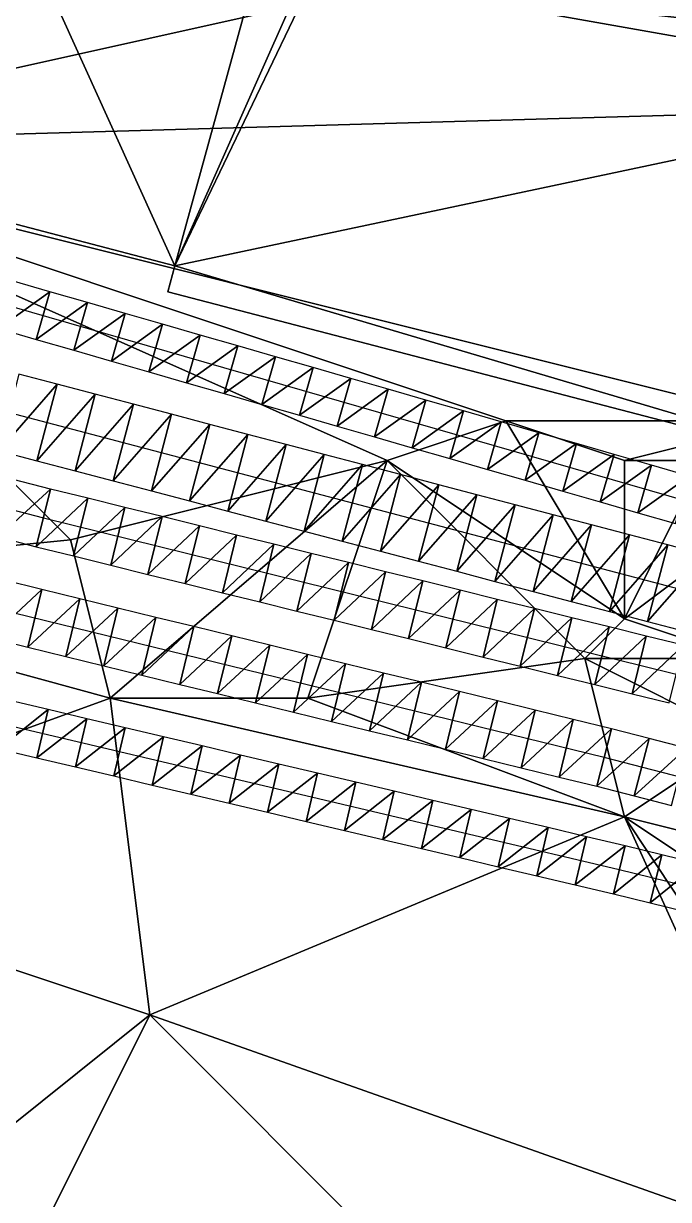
# Model space of a CAD drawing. Header units: metres. Extents: x -1103 to 901, y -902 to 905.
# Drawn here: x 285.6 to 318.2, y 130.7 to 190.1 of the extents above; entities that cross this region are included whole.
import ezdxf

# ---------------------------------------------------------------- set-up
doc = ezdxf.new("R2010")
doc.units = ezdxf.units.M
for name, color, linetype in [('OSM_BUILDING_FOOTPRINTS', 7, 'CONTINUOUS'), ('OSM_BUILDING_ROOFS', 1, 'CONTINUOUS'), ('OSM_BUILDING_WALLS', 8, 'CONTINUOUS'), ('OSM_PATH_AXES', 30, 'CONTINUOUS'), ('OSM_PATH_SURFACE', 30, 'CONTINUOUS'), ('OSM_ROAD_AXES', 2, 'CONTINUOUS'), ('OSM_ROAD_SURFACE', 9, 'CONTINUOUS'), ('OSM_TERRAIN', 3, 'CONTINUOUS'), ('OSM_WATER_SURFACE', 5, 'CONTINUOUS')]:
    doc.layers.add(name, color=color, linetype=linetype)

msp = doc.modelspace()

# ---------------------------------------------------------------- linework, layer by layer
at = {"layer": 'OSM_BUILDING_FOOTPRINTS'}
msp.add_polyline3d([(244.598, 211.735, 10.747), (282.744, 202.069, 10.747), (282.534, 201.461, 10.747), (298.617, 197.258, 10.747), (299.734, 201.472, 10.747), (303.359, 200.521, 10.747), (302.354, 196.728, 10.747), (338.3, 187.36, 10.747), (332.696, 166.16, 10.747), (292.925, 176.523, 10.747), (293.267, 177.828, 10.747), (277.947, 181.831, 10.747), (277.681, 180.814, 10.747), (239.082, 190.878, 10.747), (244.598, 211.735, 10.747)], close=True, dxfattribs=at)
at = {"layer": 'OSM_BUILDING_ROOFS'}
for points in [[(282.534, 201.461, 20.747), (277.947, 181.831, 20.747), (293.267, 177.828, 20.747)], [(293.267, 177.828, 20.747), (298.617, 197.258, 20.747), (282.534, 201.461, 20.747)], [(293.267, 177.828, 20.747), (302.354, 196.728, 20.747), (303.359, 200.521, 20.747)], [(293.267, 177.828, 20.747), (303.359, 200.521, 20.747), (298.617, 197.258, 20.747)], [(293.267, 177.828, 20.747), (338.3, 187.36, 20.747), (302.354, 196.728, 20.747)], [(293.267, 177.828, 20.747), (332.696, 166.16, 20.747), (338.3, 187.36, 20.747)], [(293.267, 177.828, 20.747), (292.925, 176.523, 20.747), (332.696, 166.16, 20.747)]]:
    msp.add_3dface(points, dxfattribs=at)
at = {"layer": 'OSM_BUILDING_WALLS'}
for points in [[(338.3, 187.36, 10.747), (302.354, 196.728, 10.747), (302.354, 196.728, 20.747)], [(338.3, 187.36, 10.747), (302.354, 196.728, 20.747), (338.3, 187.36, 20.747)], [(277.947, 181.831, 10.747), (293.267, 177.828, 10.747), (293.267, 177.828, 20.747)], [(277.947, 181.831, 10.747), (293.267, 177.828, 20.747), (277.947, 181.831, 20.747)], [(293.267, 177.828, 10.747), (292.925, 176.523, 10.747), (292.925, 176.523, 20.747)], [(293.267, 177.828, 10.747), (292.925, 176.523, 20.747), (293.267, 177.828, 20.747)], [(292.925, 176.523, 10.747), (332.696, 166.16, 10.747), (332.696, 166.16, 20.747)], [(292.925, 176.523, 10.747), (332.696, 166.16, 20.747), (292.925, 176.523, 20.747)]]:
    msp.add_3dface(points, dxfattribs=at)
at = {"layer": 'OSM_PATH_AXES'}
for points in [[(127.826, 210.906, 16.029), (196.458, 197.69, 10.186), (236.064, 190.446, 11.754), (275.194, 178.602, 14.999), (341.749, 159.447, 17.343), (437.552, 135.659, 16.351), (450.44, 133.325, 16.804), (456.254, 132.297, 16.859), (457.603, 124.29, 16.486), (459.758, 117.832, 15.625), (464.113, 105.943, 14.013), (483.557, 84.721, 11.881), (528.866, 43.072, 8.921), (572.273, 5.394, 9.598), (605.522, -30.471, 8.562)], [(511.091, 33.816, 6.727), (492.123, 51.4, 7.801), (472.459, 69.67, 9.647), (454.242, 87.773, 10.512), (441.973, 98.888, 11.307), (430.112, 107.724, 12.755), (415.289, 117.146, 13.692), (394.53, 126.126, 13.867), (368.432, 133.492, 13.798), (339.825, 141.443, 15.191), (315.739, 147.327, 15.371), (280.754, 155.577, 14.515), (248.577, 163.971, 13.571), (222.059, 170.828, 9.573), (205.235, 175.097, 8.464), (188.179, 179.288, 8.955), (143.257, 186.653, 12.843), (122.354, 186.952, 13.89)]]:
    msp.add_polyline3d(points, dxfattribs=at)
at = {"layer": 'OSM_PATH_SURFACE'}
for points in [[(284.356, 174.664, 15.124), (286.949, 176.52, 15.227), (285.048, 177.067, 15.197)], [(284.356, 174.664, 15.124), (286.258, 174.117, 15.136), (286.949, 176.52, 15.227)], [(286.258, 174.117, 15.136), (288.851, 175.972, 15.258), (286.949, 176.52, 15.227)], [(286.258, 174.117, 15.136), (288.16, 173.57, 15.149), (288.851, 175.972, 15.258)], [(288.16, 173.57, 15.149), (290.753, 175.425, 15.288), (288.851, 175.972, 15.258)], [(288.16, 173.57, 15.149), (290.061, 173.023, 15.161), (290.753, 175.425, 15.288)], [(290.061, 173.023, 15.161), (292.654, 174.878, 15.319), (290.753, 175.425, 15.288)], [(290.061, 173.023, 15.161), (291.963, 172.475, 15.174), (292.654, 174.878, 15.319)], [(291.963, 172.475, 15.174), (294.556, 174.331, 15.349), (292.654, 174.878, 15.319)], [(291.963, 172.475, 15.174), (293.864, 171.928, 15.186), (294.556, 174.331, 15.349)], [(293.864, 171.928, 15.186), (296.457, 173.783, 15.38), (294.556, 174.331, 15.349)], [(293.864, 171.928, 15.186), (295.766, 171.381, 15.199), (296.457, 173.783, 15.38)], [(295.766, 171.381, 15.199), (298.359, 173.236, 15.41), (296.457, 173.783, 15.38)], [(295.766, 171.381, 15.199), (297.667, 170.834, 15.212), (298.359, 173.236, 15.41)], [(297.667, 170.834, 15.212), (300.26, 172.689, 15.441), (298.359, 173.236, 15.41)], [(297.667, 170.834, 15.212), (299.569, 170.286, 15.243), (300.26, 172.689, 15.441)], [(299.569, 170.286, 15.243), (302.162, 172.141, 15.471), (300.26, 172.689, 15.441)], [(299.569, 170.286, 15.243), (301.47, 169.739, 15.273), (302.162, 172.141, 15.471)], [(301.47, 169.739, 15.273), (304.063, 171.594, 15.502), (302.162, 172.141, 15.471)], [(301.47, 169.739, 15.273), (303.372, 169.192, 15.304), (304.063, 171.594, 15.502)], [(303.372, 169.192, 15.304), (305.965, 171.047, 15.532), (304.063, 171.594, 15.502)], [(303.372, 169.192, 15.304), (305.274, 168.644, 15.334), (305.965, 171.047, 15.532)], [(305.274, 168.644, 15.334), (307.867, 170.5, 15.562), (305.965, 171.047, 15.532)], [(305.274, 168.644, 15.334), (307.175, 168.097, 15.448), (307.867, 170.5, 15.562)], [(307.175, 168.097, 15.448), (309.768, 169.952, 15.593), (307.867, 170.5, 15.562)], [(307.175, 168.097, 15.448), (309.077, 167.55, 15.582), (309.768, 169.952, 15.593)], [(309.077, 167.55, 15.582), (311.67, 169.405, 15.718), (309.768, 169.952, 15.593)], [(309.077, 167.55, 15.582), (310.978, 167.003, 15.715), (311.67, 169.405, 15.718)], [(310.978, 167.003, 15.715), (313.571, 168.858, 15.831), (311.67, 169.405, 15.718)], [(310.978, 167.003, 15.715), (312.88, 166.455, 15.845), (313.571, 168.858, 15.831)], [(312.88, 166.455, 15.845), (315.473, 168.311, 15.933), (313.571, 168.858, 15.831)], [(312.88, 166.455, 15.845), (314.781, 165.908, 15.972), (315.473, 168.311, 15.933)], [(314.781, 165.908, 15.972), (317.374, 167.763, 16.056), (315.473, 168.311, 15.933)], [(314.781, 165.908, 15.972), (316.683, 165.361, 16.078), (317.374, 167.763, 16.056)], [(316.683, 165.361, 16.078), (319.276, 167.216, 16.123), (317.374, 167.763, 16.056)], [(316.683, 165.361, 16.078), (318.584, 164.814, 16.157), (319.276, 167.216, 16.123)], [(286.872, 155.419, 14.602), (284.928, 155.877, 14.622), (284.355, 153.444, 14.482)], [(286.872, 155.419, 14.602), (284.355, 153.444, 14.482), (286.298, 152.986, 14.452)], [(288.816, 154.96, 14.576), (286.872, 155.419, 14.602), (286.298, 152.986, 14.452)], [(288.816, 154.96, 14.576), (286.298, 152.986, 14.452), (288.242, 152.527, 14.423)], [(290.759, 154.502, 14.582), (288.816, 154.96, 14.576), (288.242, 152.527, 14.423)], [(290.759, 154.502, 14.582), (288.242, 152.527, 14.423), (290.185, 152.069, 14.393)], [(292.703, 154.044, 14.67), (290.759, 154.502, 14.582), (290.185, 152.069, 14.393)], [(292.703, 154.044, 14.67), (290.185, 152.069, 14.393), (292.129, 151.61, 14.461)], [(294.646, 153.585, 14.758), (292.703, 154.044, 14.67), (292.129, 151.61, 14.461)], [(294.646, 153.585, 14.758), (292.129, 151.61, 14.461), (294.073, 151.152, 14.549)], [(296.59, 153.127, 14.845), (294.646, 153.585, 14.758), (294.073, 151.152, 14.549)], [(296.59, 153.127, 14.845), (294.073, 151.152, 14.549), (296.016, 150.694, 14.637)], [(298.534, 152.669, 14.933), (296.59, 153.127, 14.845), (296.016, 150.694, 14.637)], [(298.534, 152.669, 14.933), (296.016, 150.694, 14.637), (297.96, 150.235, 14.725)], [(300.477, 152.21, 15.021), (298.534, 152.669, 14.933), (297.96, 150.235, 14.725)], [(300.477, 152.21, 15.021), (297.96, 150.235, 14.725), (299.903, 149.777, 14.812)], [(302.421, 151.752, 15.109), (300.477, 152.21, 15.021), (299.903, 149.777, 14.812)], [(302.421, 151.752, 15.109), (299.903, 149.777, 14.812), (301.847, 149.319, 14.9)], [(304.365, 151.294, 15.196), (302.421, 151.752, 15.109), (301.847, 149.319, 14.9)], [(304.365, 151.294, 15.196), (301.847, 149.319, 14.9), (303.791, 148.86, 14.988)], [(306.308, 150.835, 15.284), (304.365, 151.294, 15.196), (303.791, 148.86, 14.988)], [(306.308, 150.835, 15.284), (303.791, 148.86, 14.988), (305.734, 148.402, 15.075)], [(308.252, 150.377, 15.372), (306.308, 150.835, 15.284), (305.734, 148.402, 15.075)], [(308.252, 150.377, 15.372), (305.734, 148.402, 15.075), (307.678, 147.944, 15.163)], [(310.195, 149.919, 15.459), (308.252, 150.377, 15.372), (307.678, 147.944, 15.163)], [(310.195, 149.919, 15.459), (307.678, 147.944, 15.163), (309.622, 147.485, 15.251)], [(312.139, 149.46, 15.547), (310.195, 149.919, 15.459), (309.622, 147.485, 15.251)], [(312.139, 149.46, 15.547), (309.622, 147.485, 15.251), (311.565, 147.027, 15.265)], [(314.083, 149.002, 15.622), (312.139, 149.46, 15.547), (311.565, 147.027, 15.265)], [(314.083, 149.002, 15.622), (311.565, 147.027, 15.265), (313.509, 146.569, 15.27)], [(316.031, 148.542, 15.627), (314.083, 149.002, 15.622), (313.509, 146.569, 15.27)], [(316.031, 148.542, 15.627), (313.509, 146.569, 15.27), (315.448, 146.111, 15.275)], [(317.889, 148.089, 15.778), (316.031, 148.542, 15.627), (315.448, 146.111, 15.275)], [(317.889, 148.089, 15.778), (315.448, 146.111, 15.275), (317.295, 145.66, 15.278)], [(319.741, 147.636, 15.801), (317.889, 148.089, 15.778), (317.295, 145.66, 15.278)], [(319.741, 147.636, 15.801), (317.295, 145.66, 15.278), (319.148, 145.208, 15.662)]]:
    msp.add_3dface(points, dxfattribs=at)
at = {"layer": 'OSM_ROAD_AXES'}
for points in [[(-198.127, 130.982, 13.763), (-148.242, 145.403, 14.161), (-119.491, 153.72, 16.472), (-96.964, 160.234, 18.352), (-36.953, 175.738, 12.061), (3.04, 187.306, 11.626), (41.905, 197.182, 16.052), (54.318, 199.482, 16.67), (70.899, 200.632, 16.818), (88.165, 201.517, 16.692), (108.791, 201.771, 16.13), (128.423, 202.49, 15.851), (142.682, 201.727, 15.306), (159.981, 200.687, 13.912), (196.204, 192.824, 9.832), (234.715, 183.623, 11.492), (340.831, 155.71, 17.129)], [(114.075, 197.646, 15.56), (161.506, 194.251, 12.963), (196.492, 187.483, 9.365), (231.178, 179.531, 11.004), (286.624, 165.099, 14.96), (324.273, 155.82, 16.359), (368.598, 143.887, 14.654), (401.804, 135.493, 14.449), (418.705, 127.099, 14.868), (434.423, 118.263, 14.428), (448.506, 106.187, 13.141), (483.048, 75.409, 10.878), (513.578, 48.016, 8.62), (538.482, 24.305, 7.633), (556.721, 5.018, 7.979), (575.843, -14.269, 9.288), (585.537, -24.753, 9.553)], [(508.549, 46.213, 8.047), (487.635, 65.213, 9.648), (467.628, 82.963, 10.817), (452.794, 96.167, 11.649), (446.803, 101.509, 12.091), (425.448, 117.345, 14.035), (395.879, 131.921, 14.143), (375.452, 137.373, 14.133), (314.977, 153, 15.7), (267.014, 164.712, 14.81), (232.472, 174.212, 11.128), (204.682, 181.279, 8.892), (189.561, 185.238, 9.411), (153.614, 190.966, 13.006), (140.129, 192.249, 14.001), (99.285, 192.946, 15.816)]]:
    msp.add_polyline3d(points, dxfattribs=at)
at = {"layer": 'OSM_ROAD_SURFACE'}
for points in [[(284.371, 168.493, 15.025), (287.318, 171.854, 15.091), (285.388, 172.362, 15.078)], [(284.371, 168.493, 15.025), (286.3, 167.986, 15.038), (287.318, 171.854, 15.091)], [(286.3, 167.986, 15.038), (289.247, 171.347, 15.104), (287.318, 171.854, 15.091)], [(286.3, 167.986, 15.038), (288.229, 167.478, 15.051), (289.247, 171.347, 15.104)], [(288.229, 167.478, 15.051), (291.176, 170.839, 15.118), (289.247, 171.347, 15.104)], [(288.229, 167.478, 15.051), (290.159, 166.971, 15.064), (291.176, 170.839, 15.118)], [(290.159, 166.971, 15.064), (293.106, 170.332, 15.131), (291.176, 170.839, 15.118)], [(290.159, 166.971, 15.064), (292.088, 166.463, 15.077), (293.106, 170.332, 15.131)], [(292.088, 166.463, 15.077), (295.035, 169.824, 15.144), (293.106, 170.332, 15.131)], [(292.088, 166.463, 15.077), (294.017, 165.956, 15.091), (295.035, 169.824, 15.144)], [(294.017, 165.956, 15.091), (296.964, 169.317, 15.157), (295.035, 169.824, 15.144)], [(294.017, 165.956, 15.091), (295.947, 165.448, 15.083), (296.964, 169.317, 15.157)], [(295.947, 165.448, 15.083), (298.894, 168.809, 15.17), (296.964, 169.317, 15.157)], [(295.947, 165.448, 15.083), (297.876, 164.941, 15.058), (298.894, 168.809, 15.17)], [(297.876, 164.941, 15.058), (300.823, 168.302, 15.183), (298.894, 168.809, 15.17)], [(297.876, 164.941, 15.058), (299.806, 164.433, 15.033), (300.823, 168.302, 15.183)], [(299.806, 164.433, 15.033), (302.753, 167.794, 15.197), (300.823, 168.302, 15.183)], [(299.806, 164.433, 15.033), (301.735, 163.926, 15.093), (302.753, 167.794, 15.197)], [(301.735, 163.926, 15.093), (304.682, 167.287, 15.245), (302.753, 167.794, 15.197)], [(284.334, 164.145, 14.991), (286.992, 166.553, 15.029), (285.09, 167.048, 15.016)], [(301.735, 163.926, 15.093), (303.664, 163.418, 15.177), (304.682, 167.287, 15.245)], [(303.664, 163.418, 15.177), (306.611, 166.779, 15.401), (304.682, 167.287, 15.245)], [(284.334, 164.145, 14.991), (286.255, 163.645, 14.99), (286.992, 166.553, 15.029)], [(286.255, 163.645, 14.99), (288.865, 166.091, 15.042), (286.992, 166.553, 15.029)], [(303.664, 163.418, 15.177), (305.594, 162.911, 15.279), (306.611, 166.779, 15.401)], [(305.594, 162.911, 15.279), (308.541, 166.272, 15.536), (306.611, 166.779, 15.401)], [(286.255, 163.645, 14.99), (288.147, 163.179, 14.969), (288.865, 166.091, 15.042)], [(288.147, 163.179, 14.969), (290.748, 165.627, 15.055), (288.865, 166.091, 15.042)], [(305.594, 162.911, 15.279), (307.523, 162.403, 15.381), (308.541, 166.272, 15.536)], [(307.523, 162.403, 15.381), (310.47, 165.764, 15.671), (308.541, 166.272, 15.536)], [(307.523, 162.403, 15.381), (309.453, 161.896, 15.483), (310.47, 165.764, 15.671)], [(309.453, 161.896, 15.483), (312.399, 165.256, 15.805), (310.47, 165.764, 15.671)], [(288.147, 163.179, 14.969), (290.03, 162.715, 14.946), (290.748, 165.627, 15.055)], [(290.03, 162.715, 14.946), (292.63, 165.164, 15.068), (290.748, 165.627, 15.055)], [(290.03, 162.715, 14.946), (291.912, 162.251, 14.923), (292.63, 165.164, 15.068)], [(291.912, 162.251, 14.923), (294.513, 164.7, 15.045), (292.63, 165.164, 15.068)], [(309.453, 161.896, 15.483), (311.382, 161.388, 15.642), (312.399, 165.256, 15.805)], [(311.382, 161.388, 15.642), (314.329, 164.749, 15.935), (312.399, 165.256, 15.805)], [(291.912, 162.251, 14.923), (293.795, 161.787, 14.9), (294.513, 164.7, 15.045)], [(293.795, 161.787, 14.9), (296.395, 164.236, 15.023), (294.513, 164.7, 15.045)], [(311.382, 161.388, 15.642), (313.311, 160.881, 15.848), (314.329, 164.749, 15.935)], [(313.311, 160.881, 15.848), (316.258, 164.241, 16.055), (314.329, 164.749, 15.935)], [(293.795, 161.787, 14.9), (295.677, 161.323, 14.877), (296.395, 164.236, 15.023)], [(295.677, 161.323, 14.877), (298.277, 163.772, 15), (296.395, 164.236, 15.023)], [(313.311, 160.881, 15.848), (315.241, 160.373, 16.054), (316.258, 164.241, 16.055)], [(315.241, 160.373, 16.054), (318.188, 163.734, 16.144), (316.258, 164.241, 16.055)], [(295.677, 161.323, 14.877), (297.56, 160.859, 14.919), (298.277, 163.772, 15)], [(297.56, 160.859, 14.919), (300.16, 163.308, 15.033), (298.277, 163.772, 15)], [(315.241, 160.373, 16.054), (317.17, 159.866, 16.168), (318.188, 163.734, 16.144)], [(317.17, 159.866, 16.168), (320.117, 163.226, 16.36), (318.188, 163.734, 16.144)], [(297.56, 160.859, 14.919), (299.442, 160.395, 14.979), (300.16, 163.308, 15.033)], [(299.442, 160.395, 14.979), (302.042, 162.844, 15.093), (300.16, 163.308, 15.033)], [(299.442, 160.395, 14.979), (301.325, 159.931, 15.04), (302.042, 162.844, 15.093)], [(301.325, 159.931, 15.04), (303.925, 162.38, 15.188), (302.042, 162.844, 15.093)], [(317.17, 159.866, 16.168), (319.099, 159.358, 16.237), (320.117, 163.226, 16.36)], [(301.325, 159.931, 15.04), (303.207, 159.467, 15.139), (303.925, 162.38, 15.188)], [(303.207, 159.467, 15.139), (305.807, 161.916, 15.287), (303.925, 162.38, 15.188)], [(286.555, 161.484, 14.882), (284.637, 161.953, 14.903), (283.925, 159.039, 14.757)], [(303.207, 159.467, 15.139), (305.089, 159.003, 15.239), (305.807, 161.916, 15.287)], [(305.089, 159.003, 15.239), (307.69, 161.452, 15.387), (305.807, 161.916, 15.287)], [(286.555, 161.484, 14.882), (283.925, 159.039, 14.757), (285.844, 158.57, 14.735)], [(288.474, 161.016, 14.861), (286.555, 161.484, 14.882), (285.844, 158.57, 14.735)], [(288.474, 161.016, 14.861), (285.844, 158.57, 14.735), (287.762, 158.102, 14.714)], [(290.392, 160.548, 14.838), (288.474, 161.016, 14.861), (287.762, 158.102, 14.714)], [(305.089, 159.003, 15.239), (306.972, 158.539, 15.339), (307.69, 161.452, 15.387)], [(306.972, 158.539, 15.339), (309.572, 160.988, 15.487), (307.69, 161.452, 15.387)], [(306.972, 158.539, 15.339), (308.854, 158.075, 15.438), (309.572, 160.988, 15.487)], [(308.854, 158.075, 15.438), (311.455, 160.524, 15.586), (309.572, 160.988, 15.487)], [(290.392, 160.548, 14.838), (287.762, 158.102, 14.714), (289.68, 157.633, 14.693)], [(292.311, 160.079, 14.815), (290.392, 160.548, 14.838), (289.68, 157.633, 14.693)], [(308.854, 158.075, 15.438), (310.737, 157.611, 15.538), (311.455, 160.524, 15.586)], [(310.737, 157.611, 15.538), (313.337, 160.06, 15.788), (311.455, 160.524, 15.586)], [(292.311, 160.079, 14.815), (289.68, 157.633, 14.693), (291.599, 157.165, 14.678)], [(294.229, 159.611, 14.793), (292.311, 160.079, 14.815), (291.599, 157.165, 14.678)], [(310.737, 157.611, 15.538), (312.619, 157.147, 15.637), (313.337, 160.06, 15.788)], [(312.619, 157.147, 15.637), (315.22, 159.596, 15.992), (313.337, 160.06, 15.788)], [(294.229, 159.611, 14.793), (291.599, 157.165, 14.678), (293.517, 156.696, 14.739)], [(296.148, 159.142, 14.854), (294.229, 159.611, 14.793), (293.517, 156.696, 14.739)], [(312.619, 157.147, 15.637), (314.502, 156.683, 15.742), (315.22, 159.596, 15.992)], [(314.502, 156.683, 15.742), (317.102, 159.132, 16.096), (315.22, 159.596, 15.992)], [(296.148, 159.142, 14.854), (293.517, 156.696, 14.739), (295.436, 156.228, 14.801)], [(298.066, 158.674, 14.915), (296.148, 159.142, 14.854), (295.436, 156.228, 14.801)], [(298.066, 158.674, 14.915), (295.436, 156.228, 14.801), (297.354, 155.759, 14.876)], [(299.985, 158.205, 14.976), (298.066, 158.674, 14.915), (297.354, 155.759, 14.876)], [(314.502, 156.683, 15.742), (316.384, 156.22, 15.896), (317.102, 159.132, 16.096)], [(316.384, 156.22, 15.896), (318.984, 158.668, 16.181), (317.102, 159.132, 16.096)], [(316.384, 156.22, 15.896), (318.267, 155.756, 16.05), (318.984, 158.668, 16.181)], [(299.985, 158.205, 14.976), (297.354, 155.759, 14.876), (299.273, 155.291, 14.965)], [(301.903, 157.737, 15.063), (299.985, 158.205, 14.976), (299.273, 155.291, 14.965)], [(301.903, 157.737, 15.063), (299.273, 155.291, 14.965), (301.191, 154.822, 15.053)], [(303.822, 157.268, 15.165), (301.903, 157.737, 15.063), (301.191, 154.822, 15.053)], [(303.822, 157.268, 15.165), (301.191, 154.822, 15.053), (303.11, 154.354, 15.142)], [(305.74, 156.8, 15.266), (303.822, 157.268, 15.165), (303.11, 154.354, 15.142)], [(305.74, 156.8, 15.266), (303.11, 154.354, 15.142), (305.028, 153.885, 15.23)], [(307.659, 156.331, 15.368), (305.74, 156.8, 15.266), (305.028, 153.885, 15.23)], [(307.659, 156.331, 15.368), (305.028, 153.885, 15.23), (306.947, 153.417, 15.32)], [(309.577, 155.863, 15.469), (307.659, 156.331, 15.368), (306.947, 153.417, 15.32)], [(309.577, 155.863, 15.469), (306.947, 153.417, 15.32), (308.865, 152.948, 15.421)], [(311.495, 155.394, 15.571), (309.577, 155.863, 15.469), (308.865, 152.948, 15.421)], [(311.495, 155.394, 15.571), (308.865, 152.948, 15.421), (310.784, 152.48, 15.523)], [(313.414, 154.926, 15.672), (311.495, 155.394, 15.571), (310.784, 152.48, 15.523)], [(313.414, 154.926, 15.672), (310.784, 152.48, 15.523), (312.702, 152.012, 15.624)], [(315.342, 154.455, 15.788), (313.414, 154.926, 15.672), (312.702, 152.012, 15.624)], [(315.342, 154.455, 15.788), (312.702, 152.012, 15.624), (314.611, 151.545, 15.725)], [(317.242, 153.964, 15.944), (315.342, 154.455, 15.788), (314.611, 151.545, 15.725)], [(317.242, 153.964, 15.944), (314.611, 151.545, 15.725), (316.491, 151.06, 15.848)], [(319.132, 153.476, 16.098), (317.242, 153.964, 15.944), (316.491, 151.06, 15.848)], [(319.132, 153.476, 16.098), (316.491, 151.06, 15.848), (318.381, 150.571, 15.96)]]:
    msp.add_3dface(points, dxfattribs=at)
at = {"layer": 'OSM_TERRAIN'}
for points in [[(268, 184, 14.989), (304, 192, 15.046), (288, 204, 14.868)], [(268, 184, 14.989), (288, 204, 14.868), (278, 202, 14.914)], [(304, 192, 15.046), (322, 190, 15.293), (324, 194, 15.838)], [(338, 186, 15.082), (304, 192, 15.046), (268, 184, 14.989)], [(338, 186, 15.082), (322, 190, 15.293), (304, 192, 15.046)], [(268, 184, 14.989), (324, 170, 15.046), (338, 186, 15.082)], [(268, 162, 14.836), (288, 164, 14.96), (268, 184, 14.989)], [(304, 168, 15.161), (310, 170, 15.525), (268, 184, 14.989)], [(310, 170, 15.525), (324, 170, 15.046), (268, 184, 14.989)], [(288, 164, 14.96), (304, 168, 15.161), (268, 184, 14.989)], [(304, 168, 15.161), (316, 160, 16.072), (310, 170, 15.525)], [(316, 160, 16.072), (316, 168, 15.93), (310, 170, 15.525)], [(316, 168, 15.93), (324, 170, 15.046), (310, 170, 15.525)], [(316, 168, 15.93), (320, 168, 16.051), (324, 170, 15.046)], [(288, 164, 14.96), (290, 156, 14.562), (304, 168, 15.161)], [(300, 156, 14.905), (304, 168, 15.161), (290, 156, 14.562)], [(300, 156, 14.905), (314, 158, 15.664), (304, 168, 15.161)], [(314, 158, 15.664), (316, 160, 16.072), (304, 168, 15.161)], [(324, 166, 16.547), (320, 168, 16.051), (316, 160, 16.072)], [(316, 160, 16.072), (320, 168, 16.051), (316, 168, 15.93)], [(322, 158, 16.277), (324, 166, 16.547), (316, 160, 16.072)], [(268, 162, 14.836), (290, 156, 14.562), (288, 164, 14.96)], [(268, 148, 14.064), (290, 156, 14.562), (268, 162, 14.836)], [(314, 158, 15.664), (322, 158, 16.277), (316, 160, 16.072)], [(300, 156, 14.905), (316, 150, 15.745), (314, 158, 15.664)], [(316, 150, 15.745), (322, 154, 16.297), (314, 158, 15.664)], [(314, 158, 15.664), (322, 154, 16.297), (322, 158, 16.277)], [(268, 148, 14.064), (292, 140, 13.548), (290, 156, 14.562)], [(292, 140, 13.548), (316, 150, 15.745), (290, 156, 14.562)], [(290, 156, 14.562), (316, 150, 15.745), (300, 156, 14.905)], [(316, 150, 15.745), (324, 148, 16.095), (322, 154, 16.297)], [(292, 140, 13.548), (326, 128, 13.094), (316, 150, 15.745)], [(326, 128, 13.094), (320, 144, 15.566), (316, 150, 15.745)], [(320, 144, 15.566), (322, 146, 15.68), (316, 150, 15.745)], [(316, 150, 15.745), (322, 146, 15.68), (324, 148, 16.095)], [(272, 124, 10.814), (292, 140, 13.548), (268, 148, 14.064)], [(272, 124, 10.814), (286, 128, 11.98), (292, 140, 13.548)], [(304, 128, 12.12), (292, 140, 13.548), (286, 128, 11.98)], [(292, 140, 13.548), (304, 128, 12.12), (326, 128, 13.094)]]:
    msp.add_3dface(points, dxfattribs=at)
at = {"layer": 'OSM_WATER_SURFACE'}
for points in [[(476.481, -23.237, 1), (114.185, 145.68, 1), (-16.415, 129.479, 1)], [(476.481, -23.237, 1), (192.158, 139.487, 1), (114.185, 145.68, 1)], [(476.481, -23.237, 1), (242.707, 130.65, 1), (192.158, 139.487, 1)]]:
    msp.add_3dface(points, dxfattribs=at)

doc.saveas('drawing.dxf')
